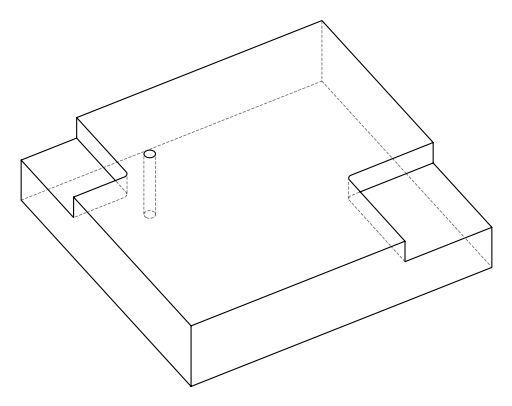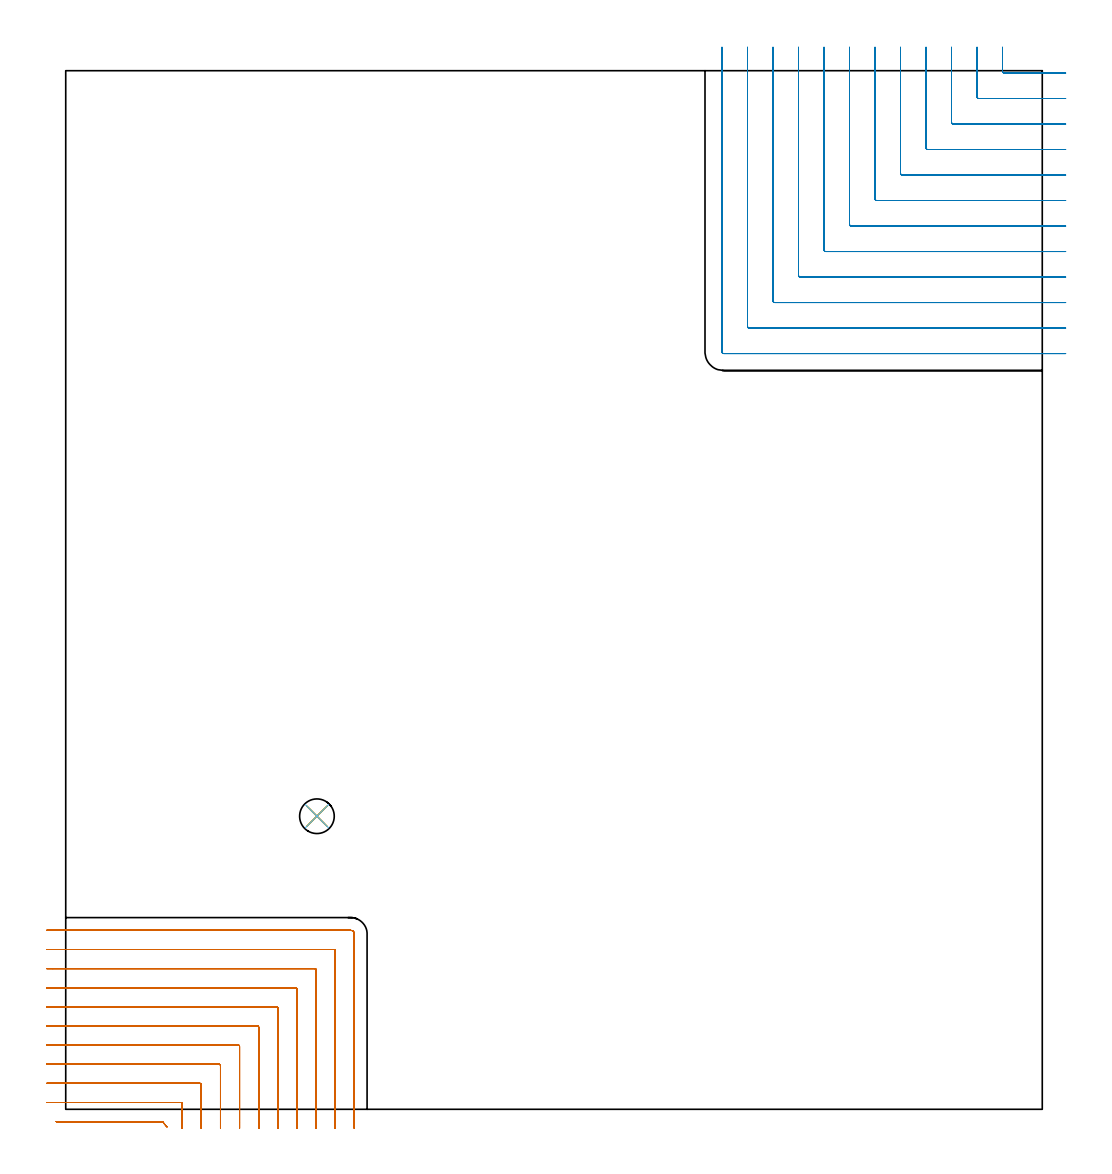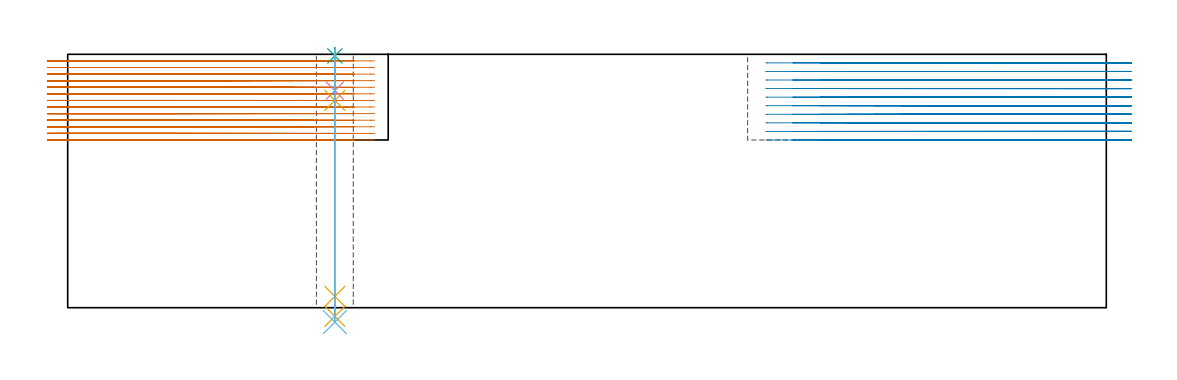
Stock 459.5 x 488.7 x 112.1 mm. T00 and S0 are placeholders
(PLAN: 6 operations, 5 tool changes, 92.8 min)
(1 MILL_CORNER_NOTCH_RECTANGULAR | CORNER_NOTCH_RECTANGULAR | NXT0201_011 | Follow Part, ap 3, ae 75% | 46.32 min | 484297 mm3)
(2 MILL_CORNER_NOTCH_RECTANGULAR_1 | CORNER_NOTCH_RECTANGULAR_1 | NXT0201_012 | Follow Part, ap 4, ae 75% | 45.32 min | 848063 mm3)
(3 SPOT_DRILL | STEP1HOLE | NXT0321_9005460120000 | 0.03 min | 3 mm3)
(4 DRILL_BLIND_HOLE_INTO_CENTER | STEP1HOLE | UGT0301_219 | 0.07 min | 1217 mm3)
(5 GUN_DRILL_THROUGH_HOLE | STEP1HOLE | UGT0307_007 | 0.56 min | 7679 mm3)
(6 DRILL_TO_ENLARGE_THROUGH_HOLE | STEP1HOLE | UGT0301_287 | 0.48 min | 14401 mm3)
(TOOL NXT0201_011 | ENDMILL 12mm [2P460-1200-NA 1630] | D12 FL38 Z6)
(TOOL NXT0201_012 | ENDMILL 16mm [2P460-1600-NA 1630] | D16 FL38 Z6)
(TOOL NXT0321_9005460120000 | NC Spot Drill, 142deg, 12mm, Carbide, Uncoated | D12 PA142 FL30 Z2)
(TOOL UGT0301_219 | Twist Drill 10.7 mm | D10.7 PA118 FL90 Z2)
(TOOL UGT0307_007 | Gun Drill 10 mm | D10 PA130 FL24 Z1)
(TOOL UGT0301_287 | Twist Drill 16.3 mm | D16.3 PA118 FL125 Z2)
(OP 1 MILL_CORNER_NOTCH_RECTANGULAR)
G17 G21 G94 G90
T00 M6
G54
G17 G0 G90 X47.648 Y-8.236 S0 M3
G43 Z122.1 H1
Z109.185
G94 G1 X45.648 Y-6. F250.
G3 X45.208 Y-5.8 R0.6 F500.
G1 X-1.536
X-4.536 F250.
G0 Z122.1
X54.8 Y-9.
Z109.185
G1 Y-6.
Y2.606 F500.
G3 X54.206 Y3.2 R0.6
G1 X-6.
X-9. F250.
G0 Z122.1
X63.8 Y-9.
Z109.185
G1 Y-6.
Y11.606 F500.
G3 X63.206 Y12.2 R0.6
G1 X-6.
X-9. F250.
G0 Z122.1
X72.8 Y-9.
Z109.185
G1 Y-6.
Y20.606 F500.
G3 X72.206 Y21.2 R0.6
G1 X-6.
X-9. F250.
G0 Z122.1
X81.8 Y-9.
Z109.185
G1 Y-6.
Y29.605 F500.
G3 X81.205 Y30.2 R0.6
G1 X-6.
X-9. F250.
G0 Z122.1
X90.8 Y-9.
Z109.185
G1 Y-6.
Y38.605 F500.
G3 X90.205 Y39.2 R0.6
G1 X-6.
X-9. F250.
G0 Z122.1
X99.8 Y-9.
Z109.185
G1 Y-6.
Y47.605 F500.
G3 X99.205 Y48.2 R0.6
G1 X-6.
X-9. F250.
G0 Z122.1
X108.8 Y-9.
Z109.185
G1 Y-6.
Y56.605 F500.
G3 X108.205 Y57.2 R0.6
G1 X-6.
X-9. F250.
G0 Z122.1
X117.8 Y-9.
Z109.185
G1 Y-6.
Y65.604 F500.
G3 X117.204 Y66.2 R0.6
G1 X-6.
X-9. F250.
G0 Z122.1
X126.8 Y-9.
Z109.185
G1 Y-6.
Y74.604 F500.
G3 X126.204 Y75.2 R0.6
G1 X-6.
X-9. F250.
G0 Z122.1
X135.8 Y-9.
Z109.185
G1 Y-6.
Y82.5 F500.
G3 X134.1 Y84.2 R1.7
G1 X-6.
X-9. F250.
G0 Z122.1
X47.648 Y-8.236
Z106.269
G1 X45.648 Y-6.
G3 X45.208 Y-5.8 R0.6 F500.
G1 X-1.536
X-4.536 F250.
G0 Z122.1
X54.8 Y-9.
Z106.269
G1 Y-6.
Y2.606 F500.
G3 X54.206 Y3.2 R0.6
G1 X-6.
X-9. F250.
G0 Z122.1
X63.8 Y-9.
Z106.269
G1 Y-6.
Y11.606 F500.
G3 X63.206 Y12.2 R0.6
G1 X-6.
X-9. F250.
G0 Z122.1
X72.8 Y-9.
Z106.269
G1 Y-6.
Y20.606 F500.
G3 X72.206 Y21.2 R0.6
G1 X-6.
X-9. F250.
G0 Z122.1
X81.8 Y-9.
Z106.269
G1 Y-6.
Y29.605 F500.
G3 X81.205 Y30.2 R0.6
G1 X-6.
X-9. F250.
G0 Z122.1
X90.8 Y-9.
Z106.269
G1 Y-6.
Y38.605 F500.
G3 X90.205 Y39.2 R0.6
G1 X-6.
X-9. F250.
G0 Z122.1
X99.8 Y-9.
Z106.269
G1 Y-6.
Y47.605 F500.
G3 X99.205 Y48.2 R0.6
G1 X-6.
X-9. F250.
G0 Z122.1
X108.8 Y-9.
Z106.269
G1 Y-6.
Y56.605 F500.
G3 X108.205 Y57.2 R0.6
G1 X-6.
X-9. F250.
G0 Z122.1
X117.8 Y-9.
Z106.269
G1 Y-6.
Y65.604 F500.
G3 X117.204 Y66.2 R0.6
G1 X-6.
X-9. F250.
G0 Z122.1
X126.8 Y-9.
Z106.269
G1 Y-6.
Y74.604 F500.
G3 X126.204 Y75.2 R0.6
G1 X-6.
X-9. F250.
G0 Z122.1
X135.8 Y-9.
Z106.269
G1 Y-6.
Y82.5 F500.
G3 X134.1 Y84.2 R1.7
G1 X-6.
X-9. F250.
G0 Z122.1
X47.648 Y-8.236
Z103.354
G1 X45.648 Y-6.
G3 X45.208 Y-5.8 R0.6 F500.
G1 X-1.536
X-4.536 F250.
G0 Z122.1
X54.8 Y-9.
Z103.354
G1 Y-6.
Y2.606 F500.
G3 X54.206 Y3.2 R0.6
G1 X-6.
X-9. F250.
G0 Z122.1
X63.8 Y-9.
Z103.354
G1 Y-6.
Y11.606 F500.
G3 X63.206 Y12.2 R0.6
G1 X-6.
X-9. F250.
G0 Z122.1
X72.8 Y-9.
Z103.354
G1 Y-6.
Y20.606 F500.
G3 X72.206 Y21.2 R0.6
G1 X-6.
X-9. F250.
G0 Z122.1
X81.8 Y-9.
Z103.354
G1 Y-6.
Y29.605 F500.
G3 X81.205 Y30.2 R0.6
G1 X-6.
X-9. F250.
G0 Z122.1
X90.8 Y-9.
Z103.354
G1 Y-6.
Y38.605 F500.
G3 X90.205 Y39.2 R0.6
G1 X-6.
X-9. F250.
G0 Z122.1
X99.8 Y-9.
Z103.354
G1 Y-6.
Y47.605 F500.
G3 X99.205 Y48.2 R0.6
G1 X-6.
X-9. F250.
G0 Z122.1
X108.8 Y-9.
Z103.354
G1 Y-6.
Y56.605 F500.
G3 X108.205 Y57.2 R0.6
G1 X-6.
X-9. F250.
G0 Z122.1
X117.8 Y-9.
Z103.354
G1 Y-6.
Y65.604 F500.
G3 X117.204 Y66.2 R0.6
G1 X-6.
X-9. F250.
G0 Z122.1
X126.8 Y-9.
Z103.354
G1 Y-6.
Y74.604 F500.
G3 X126.204 Y75.2 R0.6
G1 X-6.
X-9. F250.
G0 Z122.1
X135.8 Y-9.
Z103.354
G1 Y-6.
Y82.5 F500.
G3 X134.1 Y84.2 R1.7
G1 X-6.
X-9. F250.
G0 Z122.1
X47.648 Y-8.236
Z100.438
G1 X45.648 Y-6.
G3 X45.208 Y-5.8 R0.6 F500.
G1 X-1.536
X-4.536 F250.
G0 Z122.1
X54.8 Y-9.
Z100.438
G1 Y-6.
Y2.606 F500.
G3 X54.206 Y3.2 R0.6
G1 X-6.
X-9. F250.
G0 Z122.1
X63.8 Y-9.
Z100.438
G1 Y-6.
Y11.606 F500.
G3 X63.206 Y12.2 R0.6
G1 X-6.
X-9. F250.
G0 Z122.1
X72.8 Y-9.
Z100.438
G1 Y-6.
Y20.606 F500.
G3 X72.206 Y21.2 R0.6
G1 X-6.
X-9. F250.
G0 Z122.1
X81.8 Y-9.
Z100.438
G1 Y-6.
Y29.605 F500.
G3 X81.205 Y30.2 R0.6
G1 X-6.
X-9. F250.
G0 Z122.1
X90.8 Y-9.
Z100.438
G1 Y-6.
Y38.605 F500.
G3 X90.205 Y39.2 R0.6
G1 X-6.
X-9. F250.
G0 Z122.1
X99.8 Y-9.
Z100.438
G1 Y-6.
Y47.605 F500.
G3 X99.205 Y48.2 R0.6
G1 X-6.
X-9. F250.
G0 Z122.1
X108.8 Y-9.
Z100.438
G1 Y-6.
Y56.605 F500.
G3 X108.205 Y57.2 R0.6
G1 X-6.
X-9. F250.
G0 Z122.1
X117.8 Y-9.
Z100.438
G1 Y-6.
Y65.604 F500.
G3 X117.204 Y66.2 R0.6
G1 X-6.
X-9. F250.
G0 Z122.1
X126.8 Y-9.
Z100.438
G1 Y-6.
Y74.604 F500.
G3 X126.204 Y75.2 R0.6
G1 X-6.
X-9. F250.
G0 Z122.1
X135.8 Y-9.
Z100.438
G1 Y-6.
Y82.5 F500.
G3 X134.1 Y84.2 R1.7
G1 X-6.
X-9. F250.
G0 Z122.1
X47.648 Y-8.236
Z97.523
G1 X45.648 Y-6.
G3 X45.208 Y-5.8 R0.6 F500.
G1 X-1.536
X-4.536 F250.
G0 Z122.1
X54.8 Y-9.
Z97.523
G1 Y-6.
Y2.606 F500.
G3 X54.206 Y3.2 R0.6
G1 X-6.
X-9. F250.
G0 Z122.1
X63.8 Y-9.
Z97.523
G1 Y-6.
Y11.606 F500.
G3 X63.206 Y12.2 R0.6
G1 X-6.
X-9. F250.
G0 Z122.1
X72.8 Y-9.
Z97.523
G1 Y-6.
Y20.606 F500.
G3 X72.206 Y21.2 R0.6
G1 X-6.
X-9. F250.
G0 Z122.1
X81.8 Y-9.
Z97.523
G1 Y-6.
Y29.605 F500.
G3 X81.205 Y30.2 R0.6
G1 X-6.
X-9. F250.
G0 Z122.1
X90.8 Y-9.
Z97.523
G1 Y-6.
Y38.605 F500.
G3 X90.205 Y39.2 R0.6
G1 X-6.
X-9. F250.
G0 Z122.1
X99.8 Y-9.
Z97.523
G1 Y-6.
Y47.605 F500.
G3 X99.205 Y48.2 R0.6
G1 X-6.
X-9. F250.
G0 Z122.1
X108.8 Y-9.
Z97.523
G1 Y-6.
Y56.605 F500.
G3 X108.205 Y57.2 R0.6
G1 X-6.
X-9. F250.
G0 Z122.1
X117.8 Y-9.
Z97.523
G1 Y-6.
Y65.604 F500.
G3 X117.204 Y66.2 R0.6
G1 X-6.
X-9. F250.
G0 Z122.1
X126.8 Y-9.
Z97.523
G1 Y-6.
Y74.604 F500.
G3 X126.204 Y75.2 R0.6
G1 X-6.
X-9. F250.
G0 Z122.1
X135.8 Y-9.
Z97.523
G1 Y-6.
Y82.5 F500.
G3 X134.1 Y84.2 R1.7
G1 X-6.
X-9. F250.
G0 Z122.1
X47.648 Y-8.236
Z94.608
G1 X45.648 Y-6.
G3 X45.208 Y-5.8 R0.6 F500.
G1 X-1.536
X-4.536 F250.
G0 Z122.1
X54.8 Y-9.
Z94.608
G1 Y-6.
Y2.606 F500.
G3 X54.206 Y3.2 R0.6
G1 X-6.
X-9. F250.
G0 Z122.1
X63.8 Y-9.
Z94.608
G1 Y-6.
Y11.606 F500.
G3 X63.206 Y12.2 R0.6
G1 X-6.
X-9. F250.
G0 Z122.1
X72.8 Y-9.
Z94.608
G1 Y-6.
Y20.606 F500.
G3 X72.206 Y21.2 R0.6
G1 X-6.
X-9. F250.
G0 Z122.1
X81.8 Y-9.
Z94.608
G1 Y-6.
Y29.605 F500.
G3 X81.205 Y30.2 R0.6
G1 X-6.
X-9. F250.
G0 Z122.1
X90.8 Y-9.
Z94.608
G1 Y-6.
Y38.605 F500.
G3 X90.205 Y39.2 R0.6
G1 X-6.
X-9. F250.
G0 Z122.1
X99.8 Y-9.
Z94.608
G1 Y-6.
Y47.605 F500.
G3 X99.205 Y48.2 R0.6
G1 X-6.
X-9. F250.
G0 Z122.1
X108.8 Y-9.
Z94.608
G1 Y-6.
Y56.605 F500.
G3 X108.205 Y57.2 R0.6
G1 X-6.
X-9. F250.
G0 Z122.1
X117.8 Y-9.
Z94.608
G1 Y-6.
Y65.604 F500.
G3 X117.204 Y66.2 R0.6
G1 X-6.
X-9. F250.
G0 Z122.1
X126.8 Y-9.
Z94.608
G1 Y-6.
Y74.604 F500.
G3 X126.204 Y75.2 R0.6
G1 X-6.
X-9. F250.
G0 Z122.1
X135.8 Y-9.
Z94.608
G1 Y-6.
Y82.5 F500.
G3 X134.1 Y84.2 R1.7
G1 X-6.
X-9. F250.
G0 Z122.1
X47.648 Y-8.236
Z91.692
G1 X45.648 Y-6.
G3 X45.208 Y-5.8 R0.6 F500.
G1 X-1.536
X-4.536 F250.
G0 Z122.1
X54.8 Y-9.
Z91.692
G1 Y-6.
Y2.606 F500.
G3 X54.206 Y3.2 R0.6
G1 X-6.
X-9. F250.
G0 Z122.1
X63.8 Y-9.
Z91.692
G1 Y-6.
Y11.606 F500.
G3 X63.206 Y12.2 R0.6
G1 X-6.
X-9. F250.
G0 Z122.1
X72.8 Y-9.
Z91.692
G1 Y-6.
Y20.606 F500.
G3 X72.206 Y21.2 R0.6
G1 X-6.
X-9. F250.
G0 Z122.1
X81.8 Y-9.
Z91.692
G1 Y-6.
Y29.605 F500.
G3 X81.205 Y30.2 R0.6
G1 X-6.
X-9. F250.
G0 Z122.1
X90.8 Y-9.
Z91.692
G1 Y-6.
Y38.605 F500.
G3 X90.205 Y39.2 R0.6
G1 X-6.
X-9. F250.
G0 Z122.1
X99.8 Y-9.
Z91.692
G1 Y-6.
Y47.605 F500.
G3 X99.205 Y48.2 R0.6
G1 X-6.
X-9. F250.
G0 Z122.1
X108.8 Y-9.
Z91.692
G1 Y-6.
Y56.605 F500.
G3 X108.205 Y57.2 R0.6
G1 X-6.
X-9. F250.
G0 Z122.1
X117.8 Y-9.
Z91.692
G1 Y-6.
Y65.604 F500.
G3 X117.204 Y66.2 R0.6
G1 X-6.
X-9. F250.
G0 Z122.1
X126.8 Y-9.
Z91.692
G1 Y-6.
Y74.604 F500.
G3 X126.204 Y75.2 R0.6
G1 X-6.
X-9. F250.
G0 Z122.1
X135.8 Y-9.
Z91.692
G1 Y-6.
Y82.5 F500.
G3 X134.1 Y84.2 R1.7
G1 X-6.
X-9. F250.
G0 Z122.1
X47.648 Y-8.236
Z88.777
G1 X45.648 Y-6.
G3 X45.208 Y-5.8 R0.6 F500.
G1 X-1.536
X-4.536 F250.
G0 Z122.1
X54.8 Y-9.
Z88.777
G1 Y-6.
Y2.606 F500.
G3 X54.206 Y3.2 R0.6
G1 X-6.
X-9. F250.
G0 Z122.1
X63.8 Y-9.
Z88.777
G1 Y-6.
Y11.606 F500.
G3 X63.206 Y12.2 R0.6
G1 X-6.
X-9. F250.
G0 Z122.1
X72.8 Y-9.
Z88.777
G1 Y-6.
Y20.606 F500.
G3 X72.206 Y21.2 R0.6
G1 X-6.
X-9. F250.
G0 Z122.1
X81.8 Y-9.
Z88.777
G1 Y-6.
Y29.605 F500.
G3 X81.205 Y30.2 R0.6
G1 X-6.
X-9. F250.
G0 Z122.1
X90.8 Y-9.
Z88.777
G1 Y-6.
Y38.605 F500.
G3 X90.205 Y39.2 R0.6
G1 X-6.
X-9. F250.
G0 Z122.1
X99.8 Y-9.
Z88.777
G1 Y-6.
Y47.605 F500.
G3 X99.205 Y48.2 R0.6
G1 X-6.
X-9. F250.
G0 Z122.1
X108.8 Y-9.
Z88.777
G1 Y-6.
Y56.605 F500.
G3 X108.205 Y57.2 R0.6
G1 X-6.
X-9. F250.
G0 Z122.1
X117.8 Y-9.
Z88.777
G1 Y-6.
Y65.604 F500.
G3 X117.204 Y66.2 R0.6
G1 X-6.
X-9. F250.
G0 Z122.1
X126.8 Y-9.
Z88.777
G1 Y-6.
Y74.604 F500.
G3 X126.204 Y75.2 R0.6
G1 X-6.
X-9. F250.
G0 Z122.1
X135.8 Y-9.
Z88.777
G1 Y-6.
Y82.5 F500.
G3 X134.1 Y84.2 R1.7
G1 X-6.
X-9. F250.
G0 Z122.1
X47.648 Y-8.236
Z85.862
G1 X45.648 Y-6.
G3 X45.208 Y-5.8 R0.6 F500.
G1 X-1.536
X-4.536 F250.
G0 Z122.1
X54.8 Y-9.
Z85.862
G1 Y-6.
Y2.606 F500.
G3 X54.206 Y3.2 R0.6
G1 X-6.
X-9. F250.
G0 Z122.1
X63.8 Y-9.
Z85.862
G1 Y-6.
Y11.606 F500.
G3 X63.206 Y12.2 R0.6
G1 X-6.
X-9. F250.
G0 Z122.1
X72.8 Y-9.
Z85.862
G1 Y-6.
Y20.606 F500.
G3 X72.206 Y21.2 R0.6
G1 X-6.
X-9. F250.
G0 Z122.1
X81.8 Y-9.
Z85.862
G1 Y-6.
Y29.605 F500.
G3 X81.205 Y30.2 R0.6
G1 X-6.
X-9. F250.
G0 Z122.1
X90.8 Y-9.
Z85.862
G1 Y-6.
Y38.605 F500.
G3 X90.205 Y39.2 R0.6
G1 X-6.
X-9. F250.
G0 Z122.1
X99.8 Y-9.
Z85.862
G1 Y-6.
Y47.605 F500.
G3 X99.205 Y48.2 R0.6
G1 X-6.
X-9. F250.
G0 Z122.1
X108.8 Y-9.
Z85.862
G1 Y-6.
Y56.605 F500.
G3 X108.205 Y57.2 R0.6
G1 X-6.
X-9. F250.
G0 Z122.1
X117.8 Y-9.
Z85.862
G1 Y-6.
Y65.604 F500.
G3 X117.204 Y66.2 R0.6
G1 X-6.
X-9. F250.
G0 Z122.1
X126.8 Y-9.
Z85.862
G1 Y-6.
Y74.604 F500.
G3 X126.204 Y75.2 R0.6
G1 X-6.
X-9. F250.
G0 Z122.1
X135.8 Y-9.
Z85.862
G1 Y-6.
Y82.5 F500.
G3 X134.1 Y84.2 R1.7
G1 X-6.
X-9. F250.
G0 Z122.1
X47.648 Y-8.236
Z82.946
G1 X45.648 Y-6.
G3 X45.208 Y-5.8 R0.6 F500.
G1 X-1.536
X-4.536 F250.
G0 Z122.1
X54.8 Y-9.
Z82.946
G1 Y-6.
Y2.606 F500.
G3 X54.206 Y3.2 R0.6
G1 X-6.
X-9. F250.
G0 Z122.1
X63.8 Y-9.
Z82.946
G1 Y-6.
Y11.606 F500.
G3 X63.206 Y12.2 R0.6
G1 X-6.
X-9. F250.
G0 Z122.1
X72.8 Y-9.
Z82.946
G1 Y-6.
Y20.606 F500.
G3 X72.206 Y21.2 R0.6
G1 X-6.
X-9. F250.
G0 Z122.1
X81.8 Y-9.
Z82.946
G1 Y-6.
Y29.605 F500.
G3 X81.205 Y30.2 R0.6
G1 X-6.
X-9. F250.
G0 Z122.1
X90.8 Y-9.
Z82.946
G1 Y-6.
Y38.605 F500.
G3 X90.205 Y39.2 R0.6
G1 X-6.
X-9. F250.
G0 Z122.1
X99.8 Y-9.
Z82.946
G1 Y-6.
Y47.605 F500.
G3 X99.205 Y48.2 R0.6
G1 X-6.
X-9. F250.
G0 Z122.1
X108.8 Y-9.
Z82.946
G1 Y-6.
Y56.605 F500.
G3 X108.205 Y57.2 R0.6
G1 X-6.
X-9. F250.
G0 Z122.1
X117.8 Y-9.
Z82.946
G1 Y-6.
Y65.604 F500.
G3 X117.204 Y66.2 R0.6
G1 X-6.
X-9. F250.
G0 Z122.1
X126.8 Y-9.
Z82.946
G1 Y-6.
Y74.604 F500.
G3 X126.204 Y75.2 R0.6
G1 X-6.
X-9. F250.
G0 Z122.1
X135.8 Y-9.
Z82.946
G1 Y-6.
Y82.5 F500.
G3 X134.1 Y84.2 R1.7
G1 X-6.
X-9. F250.
G0 Z122.1
X47.648 Y-8.236
Z80.031
G1 X45.648 Y-6.
G3 X45.208 Y-5.8 R0.6 F500.
G1 X-1.536
X-4.536 F250.
G0 Z122.1
X54.8 Y-9.
Z80.031
G1 Y-6.
Y2.606 F500.
G3 X54.206 Y3.2 R0.6
G1 X-6.
X-9. F250.
G0 Z122.1
X63.8 Y-9.
Z80.031
G1 Y-6.
Y11.606 F500.
G3 X63.206 Y12.2 R0.6
G1 X-6.
X-9. F250.
G0 Z122.1
X72.8 Y-9.
Z80.031
G1 Y-6.
Y20.606 F500.
G3 X72.206 Y21.2 R0.6
G1 X-6.
X-9. F250.
G0 Z122.1
X81.8 Y-9.
Z80.031
G1 Y-6.
Y29.605 F500.
G3 X81.205 Y30.2 R0.6
G1 X-6.
X-9. F250.
G0 Z122.1
X90.8 Y-9.
Z80.031
G1 Y-6.
Y38.605 F500.
G3 X90.205 Y39.2 R0.6
G1 X-6.
X-9. F250.
G0 Z122.1
X99.8 Y-9.
Z80.031
G1 Y-6.
Y47.605 F500.
G3 X99.205 Y48.2 R0.6
G1 X-6.
X-9. F250.
G0 Z122.1
X108.8 Y-9.
Z80.031
G1 Y-6.
Y56.605 F500.
G3 X108.205 Y57.2 R0.6
G1 X-6.
X-9. F250.
G0 Z122.1
X117.8 Y-9.
Z80.031
G1 Y-6.
Y65.604 F500.
G3 X117.204 Y66.2 R0.6
G1 X-6.
X-9. F250.
G0 Z122.1
X126.8 Y-9.
Z80.031
G1 Y-6.
Y74.604 F500.
G3 X126.204 Y75.2 R0.6
G1 X-6.
X-9. F250.
G0 Z122.1
X135.8 Y-9.
Z80.031
G1 Y-6.
Y82.5 F500.
G3 X134.1 Y84.2 R1.7
G1 X-6.
X-9. F250.
G0 Z122.1
X47.648 Y-8.236
Z77.115
G1 X45.648 Y-6.
G3 X45.208 Y-5.8 R0.6 F500.
G1 X-1.536
X-4.536 F250.
G0 Z122.1
X54.8 Y-9.
Z77.115
G1 Y-6.
Y2.606 F500.
G3 X54.206 Y3.2 R0.6
G1 X-6.
X-9. F250.
G0 Z122.1
X63.8 Y-9.
Z77.115
G1 Y-6.
Y11.606 F500.
G3 X63.206 Y12.2 R0.6
G1 X-6.
X-9. F250.
G0 Z122.1
X72.8 Y-9.
Z77.115
G1 Y-6.
Y20.606 F500.
G3 X72.206 Y21.2 R0.6
G1 X-6.
X-9. F250.
G0 Z122.1
X81.8 Y-9.
Z77.115
G1 Y-6.
Y29.605 F500.
G3 X81.205 Y30.2 R0.6
G1 X-6.
X-9. F250.
G0 Z122.1
X90.8 Y-9.
Z77.115
G1 Y-6.
Y38.605 F500.
G3 X90.205 Y39.2 R0.6
G1 X-6.
X-9. F250.
G0 Z122.1
X99.8 Y-9.
Z77.115
G1 Y-6.
Y47.605 F500.
G3 X99.205 Y48.2 R0.6
G1 X-6.
X-9. F250.
G0 Z122.1
X108.8 Y-9.
Z77.115
G1 Y-6.
Y56.605 F500.
G3 X108.205 Y57.2 R0.6
G1 X-6.
X-9. F250.
G0 Z122.1
X117.8 Y-9.
Z77.115
G1 Y-6.
Y65.604 F500.
G3 X117.204 Y66.2 R0.6
G1 X-6.
X-9. F250.
G0 Z122.1
X126.8 Y-9.
Z77.115
G1 Y-6.
Y74.604 F500.
G3 X126.204 Y75.2 R0.6
G1 X-6.
X-9. F250.
G0 Z122.1
X135.8 Y-9.
Z77.115
G1 Y-6.
Y82.5 F500.
G3 X134.1 Y84.2 R1.7
G1 X-6.
X-9. F250.
G0 Z122.1
X47.648 Y-8.236
Z74.2
G1 X45.648 Y-6.
G3 X45.208 Y-5.8 R0.6 F500.
G1 X-1.536
X-4.536 F250.
G0 Z122.1
X54.8 Y-9.
Z74.2
G1 Y-6.
Y2.606 F500.
G3 X54.206 Y3.2 R0.6
G1 X-6.
X-9. F250.
G0 Z122.1
X63.8 Y-9.
Z74.2
G1 Y-6.
Y11.606 F500.
G3 X63.206 Y12.2 R0.6
G1 X-6.
X-9. F250.
G0 Z122.1
X72.8 Y-9.
Z74.2
G1 Y-6.
Y20.606 F500.
G3 X72.206 Y21.2 R0.6
G1 X-6.
X-9. F250.
G0 Z122.1
X81.8 Y-9.
Z74.2
G1 Y-6.
Y29.605 F500.
G3 X81.205 Y30.2 R0.6
G1 X-6.
X-9. F250.
G0 Z122.1
X90.8 Y-9.
Z74.2
G1 Y-6.
Y38.605 F500.
G3 X90.205 Y39.2 R0.6
G1 X-6.
X-9. F250.
G0 Z122.1
X99.8 Y-9.
Z74.2
G1 Y-6.
Y47.605 F500.
G3 X99.205 Y48.2 R0.6
G1 X-6.
X-9. F250.
G0 Z122.1
X108.8 Y-9.
Z74.2
G1 Y-6.
Y56.605 F500.
G3 X108.205 Y57.2 R0.6
G1 X-6.
X-9. F250.
G0 Z122.1
X117.8 Y-9.
Z74.2
G1 Y-6.
Y65.604 F500.
G3 X117.204 Y66.2 R0.6
G1 X-6.
X-9. F250.
G0 Z122.1
X126.8 Y-9.
Z74.2
G1 Y-6.
Y74.604 F500.
G3 X126.204 Y75.2 R0.6
G1 X-6.
X-9. F250.
G0 Z122.1
X135.8 Y-9.
Z74.2
G1 Y-6.
Y82.5 F500.
G3 X134.1 Y84.2 R1.7
G1 X-6.
X-9. F250.
G0 Z122.1
M5
M2
(OP 2 MILL_CORNER_NOTCH_RECTANGULAR_1)
G17 G21 G94 G90
T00 M6
G54
G17 G0 G90 X440.8 Y499.7 S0 M3
G43 Z122.1 H1
Z108.31
G94 G1 Y496.7 F250.
Y488.391 F500.
G3 X441.591 Y487.6 R0.8
G1 X467.5
X470.5 F250.
G0 Z122.1
X428.8 Y499.7
Z108.31
G1 Y496.7
Y476.392 F500.
G3 X429.592 Y475.6 R0.8
G1 X467.5
X470.5 F250.
G0 Z122.1
X416.8 Y499.7
Z108.31
G1 Y496.7
Y464.392 F500.
G3 X417.592 Y463.6 R0.8
G1 X467.5
X470.5 F250.
G0 Z122.1
X404.8 Y499.7
Z108.31
G1 Y496.7
Y452.393 F500.
G3 X405.593 Y451.6 R0.8
G1 X467.5
X470.5 F250.
G0 Z122.1
X392.8 Y499.7
Z108.31
G1 Y496.7
Y440.393 F500.
G3 X393.593 Y439.6 R0.8
G1 X467.5
X470.5 F250.
G0 Z122.1
X380.8 Y499.7
Z108.31
G1 Y496.7
Y428.393 F500.
G3 X381.593 Y427.6 R0.8
G1 X467.5
X470.5 F250.
G0 Z122.1
X368.8 Y499.7
Z108.31
G1 Y496.7
Y416.394 F500.
G3 X369.594 Y415.6 R0.8
G1 X467.5
X470.5 F250.
G0 Z122.1
X356.8 Y499.7
Z108.31
G1 Y496.7
Y404.394 F500.
G3 X357.594 Y403.6 R0.8
G1 X467.5
X470.5 F250.
G0 Z122.1
X344.8 Y499.7
Z108.31
G1 Y496.7
Y392.395 F500.
G3 X345.595 Y391.6 R0.8
G1 X467.5
X470.5 F250.
G0 Z122.1
X332.8 Y499.7
Z108.31
G1 Y496.7
Y380.395 F500.
G3 X333.595 Y379.6 R0.8
G1 X467.5
X470.5 F250.
G0 Z122.1
X320.8 Y499.7
Z108.31
G1 Y496.7
Y368.395 F500.
G3 X321.595 Y367.6 R0.8
G1 X467.5
X470.5 F250.
G0 Z122.1
X308.8 Y499.7
Z108.31
G1 Y496.7
Y356.395 F500.
G3 X309.595 Y355.6 R0.8
G1 X467.5
X470.5 F250.
G0 Z122.1
X440.8 Y499.7
Z104.52
G1 Y496.7
Y488.391 F500.
G3 X441.591 Y487.6 R0.8
G1 X467.5
X470.5 F250.
G0 Z122.1
X428.8 Y499.7
Z104.52
G1 Y496.7
Y476.392 F500.
G3 X429.592 Y475.6 R0.8
G1 X467.5
X470.5 F250.
G0 Z122.1
X416.8 Y499.7
Z104.52
G1 Y496.7
Y464.392 F500.
G3 X417.592 Y463.6 R0.8
G1 X467.5
X470.5 F250.
G0 Z122.1
X404.8 Y499.7
Z104.52
G1 Y496.7
Y452.393 F500.
G3 X405.593 Y451.6 R0.8
G1 X467.5
X470.5 F250.
G0 Z122.1
X392.8 Y499.7
Z104.52
G1 Y496.7
Y440.393 F500.
G3 X393.593 Y439.6 R0.8
G1 X467.5
X470.5 F250.
G0 Z122.1
X380.8 Y499.7
Z104.52
G1 Y496.7
Y428.393 F500.
G3 X381.593 Y427.6 R0.8
G1 X467.5
X470.5 F250.
G0 Z122.1
X368.8 Y499.7
Z104.52
G1 Y496.7
Y416.394 F500.
G3 X369.594 Y415.6 R0.8
G1 X467.5
X470.5 F250.
G0 Z122.1
X356.8 Y499.7
Z104.52
G1 Y496.7
Y404.394 F500.
G3 X357.594 Y403.6 R0.8
G1 X467.5
X470.5 F250.
G0 Z122.1
X344.8 Y499.7
Z104.52
G1 Y496.7
Y392.395 F500.
G3 X345.595 Y391.6 R0.8
G1 X467.5
X470.5 F250.
G0 Z122.1
X332.8 Y499.7
Z104.52
G1 Y496.7
Y380.395 F500.
G3 X333.595 Y379.6 R0.8
G1 X467.5
X470.5 F250.
G0 Z122.1
X320.8 Y499.7
Z104.52
G1 Y496.7
Y368.395 F500.
G3 X321.595 Y367.6 R0.8
G1 X467.5
X470.5 F250.
G0 Z122.1
X308.8 Y499.7
Z104.52
G1 Y496.7
Y356.395 F500.
G3 X309.595 Y355.6 R0.8
G1 X467.5
X470.5 F250.
G0 Z122.1
X440.8 Y499.7
Z100.73
G1 Y496.7
Y488.391 F500.
G3 X441.591 Y487.6 R0.8
G1 X467.5
X470.5 F250.
G0 Z122.1
X428.8 Y499.7
Z100.73
G1 Y496.7
Y476.392 F500.
G3 X429.592 Y475.6 R0.8
G1 X467.5
X470.5 F250.
G0 Z122.1
X416.8 Y499.7
Z100.73
G1 Y496.7
Y464.392 F500.
G3 X417.592 Y463.6 R0.8
G1 X467.5
X470.5 F250.
G0 Z122.1
X404.8 Y499.7
Z100.73
G1 Y496.7
Y452.393 F500.
G3 X405.593 Y451.6 R0.8
G1 X467.5
X470.5 F250.
G0 Z122.1
X392.8 Y499.7
Z100.73
G1 Y496.7
Y440.393 F500.
G3 X393.593 Y439.6 R0.8
G1 X467.5
X470.5 F250.
G0 Z122.1
X380.8 Y499.7
Z100.73
G1 Y496.7
Y428.393 F500.
G3 X381.593 Y427.6 R0.8
G1 X467.5
X470.5 F250.
G0 Z122.1
X368.8 Y499.7
Z100.73
G1 Y496.7
Y416.394 F500.
G3 X369.594 Y415.6 R0.8
G1 X467.5
X470.5 F250.
G0 Z122.1
X356.8 Y499.7
Z100.73
G1 Y496.7
Y404.394 F500.
G3 X357.594 Y403.6 R0.8
G1 X467.5
X470.5 F250.
G0 Z122.1
X344.8 Y499.7
Z100.73
G1 Y496.7
Y392.395 F500.
G3 X345.595 Y391.6 R0.8
G1 X467.5
X470.5 F250.
G0 Z122.1
X332.8 Y499.7
Z100.73
G1 Y496.7
Y380.395 F500.
G3 X333.595 Y379.6 R0.8
G1 X467.5
X470.5 F250.
G0 Z122.1
X320.8 Y499.7
Z100.73
G1 Y496.7
Y368.395 F500.
G3 X321.595 Y367.6 R0.8
G1 X467.5
X470.5 F250.
G0 Z122.1
X308.8 Y499.7
Z100.73
G1 Y496.7
Y356.395 F500.
G3 X309.595 Y355.6 R0.8
G1 X467.5
X470.5 F250.
G0 Z122.1
X440.8 Y499.7
Z96.94
G1 Y496.7
Y488.391 F500.
G3 X441.591 Y487.6 R0.8
G1 X467.5
X470.5 F250.
G0 Z122.1
X428.8 Y499.7
Z96.94
G1 Y496.7
Y476.392 F500.
G3 X429.592 Y475.6 R0.8
G1 X467.5
X470.5 F250.
G0 Z122.1
X416.8 Y499.7
Z96.94
G1 Y496.7
Y464.392 F500.
G3 X417.592 Y463.6 R0.8
G1 X467.5
X470.5 F250.
G0 Z122.1
X404.8 Y499.7
Z96.94
G1 Y496.7
Y452.393 F500.
G3 X405.593 Y451.6 R0.8
G1 X467.5
X470.5 F250.
G0 Z122.1
X392.8 Y499.7
Z96.94
G1 Y496.7
Y440.393 F500.
G3 X393.593 Y439.6 R0.8
G1 X467.5
X470.5 F250.
G0 Z122.1
X380.8 Y499.7
Z96.94
G1 Y496.7
Y428.393 F500.
G3 X381.593 Y427.6 R0.8
G1 X467.5
X470.5 F250.
G0 Z122.1
X368.8 Y499.7
Z96.94
G1 Y496.7
Y416.394 F500.
G3 X369.594 Y415.6 R0.8
G1 X467.5
X470.5 F250.
G0 Z122.1
X356.8 Y499.7
Z96.94
G1 Y496.7
Y404.394 F500.
G3 X357.594 Y403.6 R0.8
G1 X467.5
X470.5 F250.
G0 Z122.1
X344.8 Y499.7
Z96.94
G1 Y496.7
Y392.395 F500.
G3 X345.595 Y391.6 R0.8
G1 X467.5
X470.5 F250.
G0 Z122.1
X332.8 Y499.7
Z96.94
G1 Y496.7
Y380.395 F500.
G3 X333.595 Y379.6 R0.8
G1 X467.5
X470.5 F250.
G0 Z122.1
X320.8 Y499.7
Z96.94
G1 Y496.7
Y368.395 F500.
G3 X321.595 Y367.6 R0.8
G1 X467.5
X470.5 F250.
G0 Z122.1
X308.8 Y499.7
Z96.94
G1 Y496.7
Y356.395 F500.
G3 X309.595 Y355.6 R0.8
G1 X467.5
X470.5 F250.
G0 Z122.1
X440.8 Y499.7
Z93.15
G1 Y496.7
Y488.391 F500.
G3 X441.591 Y487.6 R0.8
G1 X467.5
X470.5 F250.
G0 Z122.1
X428.8 Y499.7
Z93.15
G1 Y496.7
Y476.392 F500.
G3 X429.592 Y475.6 R0.8
G1 X467.5
X470.5 F250.
G0 Z122.1
X416.8 Y499.7
Z93.15
G1 Y496.7
Y464.392 F500.
G3 X417.592 Y463.6 R0.8
G1 X467.5
X470.5 F250.
G0 Z122.1
X404.8 Y499.7
Z93.15
G1 Y496.7
Y452.393 F500.
G3 X405.593 Y451.6 R0.8
G1 X467.5
X470.5 F250.
G0 Z122.1
X392.8 Y499.7
Z93.15
G1 Y496.7
Y440.393 F500.
G3 X393.593 Y439.6 R0.8
G1 X467.5
X470.5 F250.
G0 Z122.1
X380.8 Y499.7
Z93.15
G1 Y496.7
Y428.393 F500.
G3 X381.593 Y427.6 R0.8
G1 X467.5
X470.5 F250.
G0 Z122.1
X368.8 Y499.7
Z93.15
G1 Y496.7
Y416.394 F500.
G3 X369.594 Y415.6 R0.8
G1 X467.5
X470.5 F250.
G0 Z122.1
X356.8 Y499.7
Z93.15
G1 Y496.7
Y404.394 F500.
G3 X357.594 Y403.6 R0.8
G1 X467.5
X470.5 F250.
G0 Z122.1
X344.8 Y499.7
Z93.15
G1 Y496.7
Y392.395 F500.
G3 X345.595 Y391.6 R0.8
G1 X467.5
X470.5 F250.
G0 Z122.1
X332.8 Y499.7
Z93.15
G1 Y496.7
Y380.395 F500.
G3 X333.595 Y379.6 R0.8
G1 X467.5
X470.5 F250.
G0 Z122.1
X320.8 Y499.7
Z93.15
G1 Y496.7
Y368.395 F500.
G3 X321.595 Y367.6 R0.8
G1 X467.5
X470.5 F250.
G0 Z122.1
X308.8 Y499.7
Z93.15
G1 Y496.7
Y356.395 F500.
G3 X309.595 Y355.6 R0.8
G1 X467.5
X470.5 F250.
G0 Z122.1
X440.8 Y499.7
Z89.36
G1 Y496.7
Y488.391 F500.
G3 X441.591 Y487.6 R0.8
G1 X467.5
X470.5 F250.
G0 Z122.1
X428.8 Y499.7
Z89.36
G1 Y496.7
Y476.392 F500.
G3 X429.592 Y475.6 R0.8
G1 X467.5
X470.5 F250.
G0 Z122.1
X416.8 Y499.7
Z89.36
G1 Y496.7
Y464.392 F500.
G3 X417.592 Y463.6 R0.8
G1 X467.5
X470.5 F250.
G0 Z122.1
X404.8 Y499.7
Z89.36
G1 Y496.7
Y452.393 F500.
G3 X405.593 Y451.6 R0.8
G1 X467.5
X470.5 F250.
G0 Z122.1
X392.8 Y499.7
Z89.36
G1 Y496.7
Y440.393 F500.
G3 X393.593 Y439.6 R0.8
G1 X467.5
X470.5 F250.
G0 Z122.1
X380.8 Y499.7
Z89.36
G1 Y496.7
Y428.393 F500.
G3 X381.593 Y427.6 R0.8
G1 X467.5
X470.5 F250.
G0 Z122.1
X368.8 Y499.7
Z89.36
G1 Y496.7
Y416.394 F500.
G3 X369.594 Y415.6 R0.8
G1 X467.5
X470.5 F250.
G0 Z122.1
X356.8 Y499.7
Z89.36
G1 Y496.7
Y404.394 F500.
G3 X357.594 Y403.6 R0.8
G1 X467.5
X470.5 F250.
G0 Z122.1
X344.8 Y499.7
Z89.36
G1 Y496.7
Y392.395 F500.
G3 X345.595 Y391.6 R0.8
G1 X467.5
X470.5 F250.
G0 Z122.1
X332.8 Y499.7
Z89.36
G1 Y496.7
Y380.395 F500.
G3 X333.595 Y379.6 R0.8
G1 X467.5
X470.5 F250.
G0 Z122.1
X320.8 Y499.7
Z89.36
G1 Y496.7
Y368.395 F500.
G3 X321.595 Y367.6 R0.8
G1 X467.5
X470.5 F250.
G0 Z122.1
X308.8 Y499.7
Z89.36
G1 Y496.7
Y356.395 F500.
G3 X309.595 Y355.6 R0.8
G1 X467.5
X470.5 F250.
G0 Z122.1
X440.8 Y499.7
Z85.57
G1 Y496.7
Y488.391 F500.
G3 X441.591 Y487.6 R0.8
G1 X467.5
X470.5 F250.
G0 Z122.1
X428.8 Y499.7
Z85.57
G1 Y496.7
Y476.392 F500.
G3 X429.592 Y475.6 R0.8
G1 X467.5
X470.5 F250.
G0 Z122.1
X416.8 Y499.7
Z85.57
G1 Y496.7
Y464.392 F500.
G3 X417.592 Y463.6 R0.8
G1 X467.5
X470.5 F250.
G0 Z122.1
X404.8 Y499.7
Z85.57
G1 Y496.7
Y452.393 F500.
G3 X405.593 Y451.6 R0.8
G1 X467.5
X470.5 F250.
G0 Z122.1
X392.8 Y499.7
Z85.57
G1 Y496.7
Y440.393 F500.
G3 X393.593 Y439.6 R0.8
G1 X467.5
X470.5 F250.
G0 Z122.1
X380.8 Y499.7
Z85.57
G1 Y496.7
Y428.393 F500.
G3 X381.593 Y427.6 R0.8
G1 X467.5
X470.5 F250.
G0 Z122.1
X368.8 Y499.7
Z85.57
G1 Y496.7
Y416.394 F500.
G3 X369.594 Y415.6 R0.8
G1 X467.5
X470.5 F250.
G0 Z122.1
X356.8 Y499.7
Z85.57
G1 Y496.7
Y404.394 F500.
G3 X357.594 Y403.6 R0.8
G1 X467.5
X470.5 F250.
G0 Z122.1
X344.8 Y499.7
Z85.57
G1 Y496.7
Y392.395 F500.
G3 X345.595 Y391.6 R0.8
G1 X467.5
X470.5 F250.
G0 Z122.1
X332.8 Y499.7
Z85.57
G1 Y496.7
Y380.395 F500.
G3 X333.595 Y379.6 R0.8
G1 X467.5
X470.5 F250.
G0 Z122.1
X320.8 Y499.7
Z85.57
G1 Y496.7
Y368.395 F500.
G3 X321.595 Y367.6 R0.8
G1 X467.5
X470.5 F250.
G0 Z122.1
X308.8 Y499.7
Z85.57
G1 Y496.7
Y356.395 F500.
G3 X309.595 Y355.6 R0.8
G1 X467.5
X470.5 F250.
G0 Z122.1
X440.8 Y499.7
Z81.78
G1 Y496.7
Y488.391 F500.
G3 X441.591 Y487.6 R0.8
G1 X467.5
X470.5 F250.
G0 Z122.1
X428.8 Y499.7
Z81.78
G1 Y496.7
Y476.392 F500.
G3 X429.592 Y475.6 R0.8
G1 X467.5
X470.5 F250.
G0 Z122.1
X416.8 Y499.7
Z81.78
G1 Y496.7
Y464.392 F500.
G3 X417.592 Y463.6 R0.8
G1 X467.5
X470.5 F250.
G0 Z122.1
X404.8 Y499.7
Z81.78
G1 Y496.7
Y452.393 F500.
G3 X405.593 Y451.6 R0.8
G1 X467.5
X470.5 F250.
G0 Z122.1
X392.8 Y499.7
Z81.78
G1 Y496.7
Y440.393 F500.
G3 X393.593 Y439.6 R0.8
G1 X467.5
X470.5 F250.
G0 Z122.1
X380.8 Y499.7
Z81.78
G1 Y496.7
Y428.393 F500.
G3 X381.593 Y427.6 R0.8
G1 X467.5
X470.5 F250.
G0 Z122.1
X368.8 Y499.7
Z81.78
G1 Y496.7
Y416.394 F500.
G3 X369.594 Y415.6 R0.8
G1 X467.5
X470.5 F250.
G0 Z122.1
X356.8 Y499.7
Z81.78
G1 Y496.7
Y404.394 F500.
G3 X357.594 Y403.6 R0.8
G1 X467.5
X470.5 F250.
G0 Z122.1
X344.8 Y499.7
Z81.78
G1 Y496.7
Y392.395 F500.
G3 X345.595 Y391.6 R0.8
G1 X467.5
X470.5 F250.
G0 Z122.1
X332.8 Y499.7
Z81.78
G1 Y496.7
Y380.395 F500.
G3 X333.595 Y379.6 R0.8
G1 X467.5
X470.5 F250.
G0 Z122.1
X320.8 Y499.7
Z81.78
G1 Y496.7
Y368.395 F500.
G3 X321.595 Y367.6 R0.8
G1 X467.5
X470.5 F250.
G0 Z122.1
X308.8 Y499.7
Z81.78
G1 Y496.7
Y356.395 F500.
G3 X309.595 Y355.6 R0.8
G1 X467.5
X470.5 F250.
G0 Z122.1
X440.8 Y499.7
Z77.99
G1 Y496.7
Y488.391 F500.
G3 X441.591 Y487.6 R0.8
G1 X467.5
X470.5 F250.
G0 Z122.1
X428.8 Y499.7
Z77.99
G1 Y496.7
Y476.392 F500.
G3 X429.592 Y475.6 R0.8
G1 X467.5
X470.5 F250.
G0 Z122.1
X416.8 Y499.7
Z77.99
G1 Y496.7
Y464.392 F500.
G3 X417.592 Y463.6 R0.8
G1 X467.5
X470.5 F250.
G0 Z122.1
X404.8 Y499.7
Z77.99
G1 Y496.7
Y452.393 F500.
G3 X405.593 Y451.6 R0.8
G1 X467.5
X470.5 F250.
G0 Z122.1
X392.8 Y499.7
Z77.99
G1 Y496.7
Y440.393 F500.
G3 X393.593 Y439.6 R0.8
G1 X467.5
X470.5 F250.
G0 Z122.1
X380.8 Y499.7
Z77.99
G1 Y496.7
Y428.393 F500.
G3 X381.593 Y427.6 R0.8
G1 X467.5
X470.5 F250.
G0 Z122.1
X368.8 Y499.7
Z77.99
G1 Y496.7
Y416.394 F500.
G3 X369.594 Y415.6 R0.8
G1 X467.5
X470.5 F250.
G0 Z122.1
X356.8 Y499.7
Z77.99
G1 Y496.7
Y404.394 F500.
G3 X357.594 Y403.6 R0.8
G1 X467.5
X470.5 F250.
G0 Z122.1
X344.8 Y499.7
Z77.99
G1 Y496.7
Y392.395 F500.
G3 X345.595 Y391.6 R0.8
G1 X467.5
X470.5 F250.
G0 Z122.1
X332.8 Y499.7
Z77.99
G1 Y496.7
Y380.395 F500.
G3 X333.595 Y379.6 R0.8
G1 X467.5
X470.5 F250.
G0 Z122.1
X320.8 Y499.7
Z77.99
G1 Y496.7
Y368.395 F500.
G3 X321.595 Y367.6 R0.8
G1 X467.5
X470.5 F250.
G0 Z122.1
X308.8 Y499.7
Z77.99
G1 Y496.7
Y356.395 F500.
G3 X309.595 Y355.6 R0.8
G1 X467.5
X470.5 F250.
G0 Z122.1
X440.8 Y499.7
Z74.2
G1 Y496.7
Y488.391 F500.
G3 X441.591 Y487.6 R0.8
G1 X467.5
X470.5 F250.
G0 Z122.1
X428.8 Y499.7
Z74.2
G1 Y496.7
Y476.392 F500.
G3 X429.592 Y475.6 R0.8
G1 X467.5
X470.5 F250.
G0 Z122.1
X416.8 Y499.7
Z74.2
G1 Y496.7
Y464.392 F500.
G3 X417.592 Y463.6 R0.8
G1 X467.5
X470.5 F250.
G0 Z122.1
X404.8 Y499.7
Z74.2
G1 Y496.7
Y452.393 F500.
G3 X405.593 Y451.6 R0.8
G1 X467.5
X470.5 F250.
G0 Z122.1
X392.8 Y499.7
Z74.2
G1 Y496.7
Y440.393 F500.
G3 X393.593 Y439.6 R0.8
G1 X467.5
X470.5 F250.
G0 Z122.1
X380.8 Y499.7
Z74.2
G1 Y496.7
Y428.393 F500.
G3 X381.593 Y427.6 R0.8
G1 X467.5
X470.5 F250.
G0 Z122.1
X368.8 Y499.7
Z74.2
G1 Y496.7
Y416.394 F500.
G3 X369.594 Y415.6 R0.8
G1 X467.5
X470.5 F250.
G0 Z122.1
X356.8 Y499.7
Z74.2
G1 Y496.7
Y404.394 F500.
G3 X357.594 Y403.6 R0.8
G1 X467.5
X470.5 F250.
G0 Z122.1
X344.8 Y499.7
Z74.2
G1 Y496.7
Y392.395 F500.
G3 X345.595 Y391.6 R0.8
G1 X467.5
X470.5 F250.
G0 Z122.1
X332.8 Y499.7
Z74.2
G1 Y496.7
Y380.395 F500.
G3 X333.595 Y379.6 R0.8
G1 X467.5
X470.5 F250.
G0 Z122.1
X320.8 Y499.7
Z74.2
G1 Y496.7
Y368.395 F500.
G3 X321.595 Y367.6 R0.8
G1 X467.5
X470.5 F250.
G0 Z122.1
X308.8 Y499.7
Z74.2
G1 Y496.7
Y356.395 F500.
G3 X309.595 Y355.6 R0.8
G1 X467.5
X470.5 F250.
G0 Z122.1
M5
M2
(OP 3 SPOT_DRILL)
G17 G21 G94 G90
T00 M6
G54
G17 G0 G90 X118.2 Y137.9 S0 M3
G43 Z122.1 H0
G94 G81 G98 Z111.398 F250. R115.1
G80
M5
M2
(OP 4 DRILL_BLIND_HOLE_INTO_CENTER)
G17 G21 G94 G90
T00 M6
G54
G17 G0 G90 X118.2 Y137.9 S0 M3
G43 Z122.1 H0
G94 G81 G98 Z96.05 F250. R114.1
G80
M5
M2
(OP 5 GUN_DRILL_THROUGH_HOLE)
G17 G21 G94 G90
T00 M6
G54
G17 G0 G90 X118.2 Y137.9 M8
G43 Z122.1 H0
Z109.446
S716 M3
G94 G1 Z91.723 F125. M26
G4 X.084
Z5. F250.
G4 X.084
Z-3.832 F125.
G4 X.084
M5
M9
G0 Z109.446
Z122.1
M2
(OP 6 DRILL_TO_ENLARGE_THROUGH_HOLE)
G17 G21 G94 G90
T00 M6
G54
G17 G0 G90 X118.2 Y137.9 S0 M3
G43 Z122.1 H0
G94 G73 G98 Z-6.397 F250. Q14.812 R114.1
G80
M5
M2
